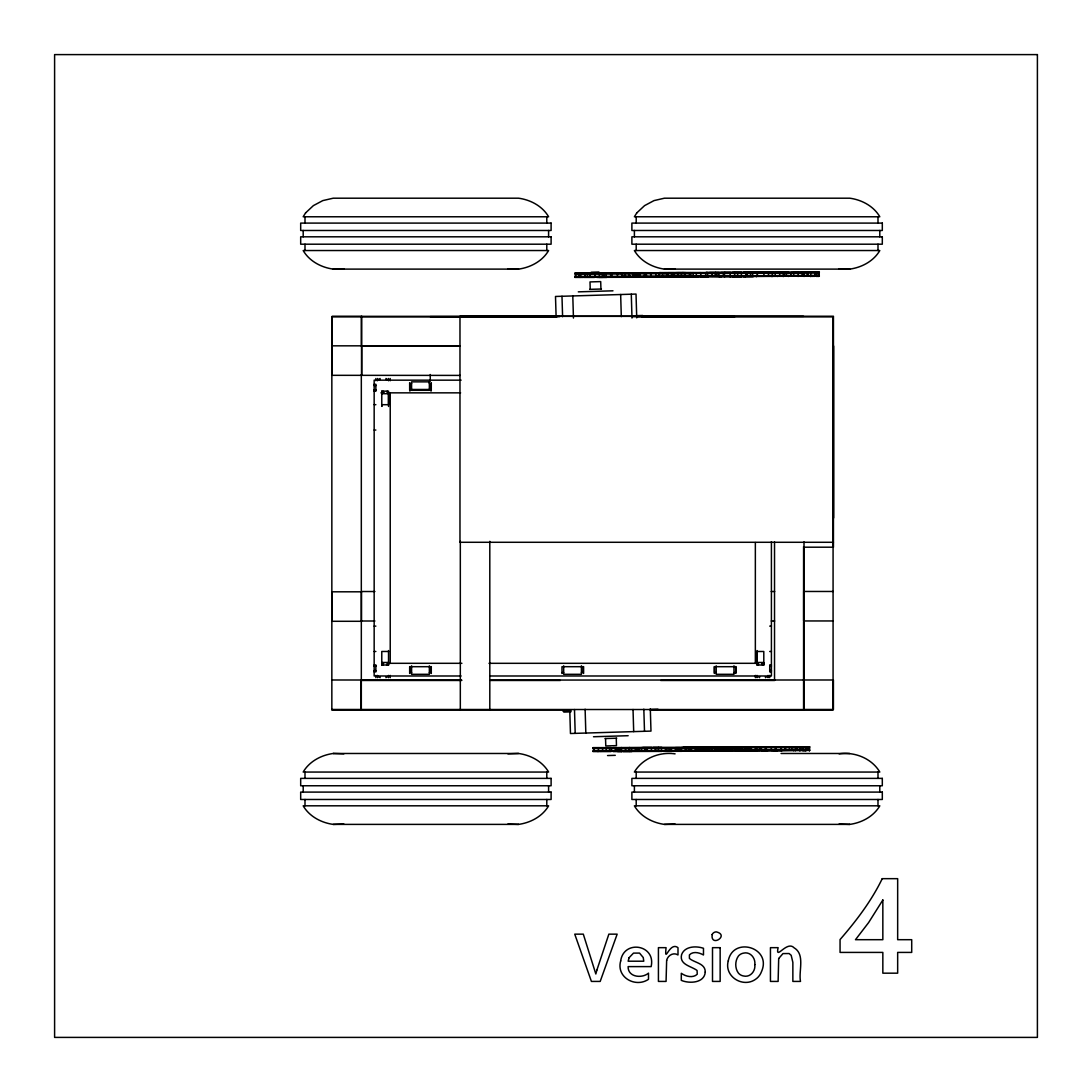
<?xml version="1.0" encoding="UTF-8"?>
<svg xmlns="http://www.w3.org/2000/svg" width="1092" height="1092" viewBox="0 0 1092 1092"><rect width="100%" height="100%" fill="white"/><g stroke="black" fill="none" stroke-linecap="round" stroke-linejoin="round"><path stroke-width="1.5" d="M381.777 391.168L381.777 406.374L381.777 404.695L388.534 404.695L388.534 391.168L381.777 391.168L381.777 392.861M390.226 392.861L390.226 663.308L387.196 663.294L387.196 664.987L388.534 665.001L388.534 650.559M429.347 383.551L431.026 383.551L431.026 389.475L409.896 389.475M755.35 542.547L755.35 663.308L757.043 663.308L757.043 665.014L763.799 665.014L763.799 651.487L757.043 651.487L757.043 665.014M518.577 269.11C530.548 267.472 542.424 261.179 548.621 250.532L303.166 250.532C309.364 261.179 321.239 267.472 333.21 269.11L518.577 269.11L507.903 268.741M849.781 269.11C861.752 267.472 873.627 261.179 879.824 250.532L634.37 250.532C640.567 261.179 652.443 267.472 664.414 269.11L849.781 269.11L839.106 268.741M333.21 753.48C321.239 755.104 309.364 761.397 303.166 772.058L548.621 772.058C542.424 761.397 530.548 755.104 518.577 753.48L333.21 753.48L343.884 753.849M518.577 824.392C530.548 822.754 542.424 816.461 548.621 805.814L303.166 805.814C309.364 816.461 321.239 822.754 333.21 824.392L518.577 824.392L507.903 824.023M849.781 824.392C861.752 822.754 873.627 816.461 879.824 805.814L634.37 805.814C640.567 816.461 652.443 822.754 664.414 824.392L849.781 824.392L839.106 824.023M333.21 269.11L343.884 268.741M664.414 269.11L675.088 268.741M507.903 753.849L518.577 753.48M839.106 753.849C854.64 751.555 871.689 758.326 879.824 772.058L634.37 772.058C642.505 758.326 659.554 751.555 675.088 753.849M333.21 824.392L343.884 824.023M664.414 824.392L675.088 824.023M591.209 272.249L598.935 272.017M589.721 289.353L601.433 289.011M578.31 291.851L612.981 290.813M635.817 315.697L642.724 315.492M636.54 316.653L643.57 316.448M562.912 711.11L571.157 710.865M563.759 712.08L570.857 711.861M649.699 709.5L658.012 709.254M593.502 736.745L628.159 735.708M605.05 738.561L616.748 738.206M607.548 755.555L615.274 755.323M743.761 272.154L762.844 272.099M763.677 272.099L773.832 272.099M775.306 272.099L785.38 272.099M786.8 272.099L819.409 272.099L791.154 272.59M706.196 272.358L715.342 272.358M715.588 272.304L724.733 272.304M724.979 272.249L734.111 272.249M734.37 272.195L753.152 272.358M754.545 272.304L764.427 272.304M765.82 272.249L775.689 272.249M777.081 272.195L786.963 272.195M659.254 272.604L668.4 272.604M668.645 272.563L677.777 272.563M678.036 272.509L708.094 272.563M709.486 272.509L719.355 272.509M720.747 272.454L730.616 272.454M732.022 272.399L741.891 272.399M748.32 272.59L750.818 272.59M752.798 272.59L755.377 272.59M757.166 272.59L761.888 272.59M763.717 272.59L766.106 272.099M768.072 272.59L772.713 272.59M774.911 272.59L777.995 272.59M784.629 272.59L778.937 272.195M786.649 272.59L789.161 272.59M621.703 272.809L630.835 272.809M631.094 272.768L640.226 272.768M640.485 272.713L663.021 272.768M664.414 272.713L674.283 272.713M675.689 272.659L685.558 272.659M701.487 272.836L732.268 272.741M734.438 272.686L798.293 272.631M574.829 273.014L583.578 273.014M584.152 273.014L594.526 273.014M596.819 273.014L629.224 272.918M630.616 272.863L640.485 272.863M663.936 273.041L741.891 272.891M748.32 273.082L750.818 273.082M752.798 273.082L754.981 273.082M758.189 273.082L761.888 273.082M763.717 273.082L766.093 273.082M769.355 273.082L772.453 273.082M774.911 273.082L777.995 273.082M778.896 273.082L779.947 273.082M780.93 273.082L784.602 273.082M786.649 273.082L788.793 273.082M791.932 273.082L819.15 273.082M616.98 273.3L696.819 273.096M711.438 273.273L719.983 273.273M722.017 273.232L729.374 273.232M734.438 273.177L738.793 273.177M740.786 273.123L744.102 273.123M745.317 273.123L748.17 273.123M748.866 273.273L758.872 273.273M760.128 273.232L770.147 273.232M771.402 273.177L781.408 273.177M782.664 273.123L792.683 273.123M574.829 273.505L640.485 273.355M663.936 273.532L673.068 273.532M673.314 273.478L682.459 273.478M682.705 273.437L691.85 273.437M692.096 273.382L713.813 273.478M715.069 273.437L725.074 273.437M726.33 273.382L736.349 273.382M737.591 273.328L747.611 273.328M632.65 273.737L635.517 273.737M635.762 273.683L638.288 273.683M645.154 273.642L668.741 273.683M669.997 273.642L680.016 273.642M681.258 273.587L691.277 273.587M588.82 273.942L591.345 273.942M598.771 273.887L634.943 273.846M636.199 273.792L646.205 273.792M575.266 273.996L588.643 273.996M591.127 273.996L601.146 273.996M745.317 275.566L750.818 275.512M758.189 275.512L761.957 276.153M769.355 275.512L772.453 275.512M778.896 275.512L779.947 275.512M780.93 275.512L819.15 275.512M578.528 275.744L580.739 275.744M603.344 275.703L602.197 276.399M701.487 275.771L705.992 275.771M706.865 275.771L710.442 275.771M711.438 275.716L716.83 275.716M723.409 275.675L727.9 275.675M734.438 275.621L747.611 275.771M748.866 275.716L758.872 275.716M760.128 275.675L770.147 275.675M771.402 275.621L781.408 275.621M655.65 276.03L659.609 276.03M662.175 276.03L663.649 276.03M666.379 275.976L671.921 275.976M675.074 275.921L676.467 275.921M678.678 275.921L691.85 275.88M692.096 275.826L702.538 275.976M703.794 275.921L713.813 275.921M715.069 275.88L725.074 275.88M726.33 275.826L736.349 275.826M748.32 276.003L819.409 276.003L743.761 276.549M621.771 276.235L626.125 276.235M628.132 276.18L630.63 276.18M632.65 276.18L635.517 276.18M635.762 276.126L657.48 276.18M658.735 276.126L668.741 276.126M669.997 276.085L680.016 276.085M701.487 276.262L705.992 276.262M706.865 276.262L710.455 276.262M711.438 276.208L716.83 276.208M718.864 276.208L721.498 276.153M723.409 276.153L727.9 276.153M729.838 276.112L798.293 276.058M575.266 276.44L623.682 276.331M624.924 276.29L634.943 276.29M666.379 276.467L672.413 276.467M673.163 276.467L676.644 276.467M678.678 276.413L683.101 276.413M685.162 276.358L687.223 276.358M689.653 276.358L741.891 276.317M621.771 276.726L630.63 276.672M632.65 276.672L696.819 276.522M719.137 276.699L721.239 276.699M724.733 276.699L723.587 276.208M729.866 276.645L734.111 276.645M734.37 276.604L743.502 276.604M574.829 276.931L640.485 276.767M678.036 276.904L687.168 276.904M687.428 276.849L696.559 276.849M696.805 276.795L698.566 276.795M700.573 276.795L705.951 276.795M706.865 276.754L719.355 276.904M720.747 276.849L730.616 276.849M732.022 276.795L741.891 276.795M743.283 276.754L753.152 276.754M631.094 277.163L640.226 277.163M640.485 277.109L649.617 277.109M649.863 277.054L685.558 277.054M686.95 276.999L696.819 276.999M698.211 276.959L708.094 276.959M598.894 277.368L602.675 277.368M602.92 277.313L640.485 277.259M641.878 277.204L651.76 277.204M574.829 277.409L583.578 277.409M584.152 277.409L594.526 277.409M596.819 277.409L606.688 277.409M803.576 316.339L361.315 316.339L361.315 345.823M430.262 316.625L559.623 316.625M632.814 316.625L734.93 316.625M556.92 316.83L331.845 316.898L331.845 710.018L563.731 709.95M641.973 316.83L833.073 316.898L833.073 710.018L650.477 709.95M332.186 345.836L459.964 345.823M460.264 345.918L361.602 345.918L361.602 375.402M460.264 375.402L332.186 375.32L332.214 316.243L361.698 316.243L361.67 375.32M377.545 379.374L380.084 379.374L380.084 378.487M388.534 379.374L385.995 379.374L385.995 378.487M461.111 380.166L374.16 380.166L374.16 675.989L461.111 675.989M411.588 383.551L409.896 383.551L409.896 391.154M374.16 384.288L375.853 384.288L375.853 391.264L374.16 391.264M374.16 385.244L375.853 385.244M374.16 385.667L375.853 385.667M374.16 389.899L375.853 389.899M374.16 390.308L375.853 390.308M380.931 392.847L384.302 392.847M387.687 392.847L460.619 392.847M381.777 393.693L388.534 393.693M374.16 404.682L375.853 404.682M374.16 430.043L375.853 430.043M833.442 542.287L459.978 542.287L459.978 316.243L833.442 316.243L833.442 547.201L803.958 547.201M361.315 591.523L374.911 591.523M771.252 591.523L774.651 591.523M833.182 591.468L803.698 591.468L803.698 620.952L833.182 620.952M374.911 621.007L361.315 621.007L361.329 374.761M771.252 621.007L774.651 621.007M374.16 626.125L375.853 626.125M769.723 626.125L771.416 626.125M374.16 651.487L375.853 651.487M388.534 651.474L381.777 651.474L381.777 665.001L388.534 665.001L388.534 663.308L461.889 663.308M769.723 651.487L771.416 651.487M381.777 662.475L388.534 662.475M763.799 662.475L757.043 662.475L757.043 650.559M383.661 663.308L381.777 663.308L381.777 665.001M488.984 663.322L758.38 663.308L758.38 665.014M761.916 663.308L763.799 663.308L763.799 665.014M374.16 664.905L375.853 664.905L375.853 671.88L374.16 671.88M771.416 664.905L769.723 664.905L769.723 671.88L771.416 671.88M374.16 665.847L375.853 665.847M769.723 665.847L771.416 665.847M374.16 666.27L375.853 666.27M769.723 666.27L771.416 666.27M374.16 670.502L375.853 670.502M769.723 670.502L771.416 670.502M374.16 670.925L375.853 670.925M769.723 670.925L771.416 670.925M411.602 672.617L409.923 672.617L409.923 666.693L431.053 666.693L431.053 672.617L429.361 672.617M561.984 672.617L563.677 672.617M581.422 672.617L583.114 672.617L583.114 666.693L561.984 666.693L561.971 673.464M716.216 672.617L714.537 672.617L714.537 666.693L735.667 666.693L735.667 672.617L733.974 672.617M490.103 675.989L771.416 675.989L771.416 541.687M377.545 676.794L380.084 676.794L380.084 677.682M388.534 676.794L385.995 676.794L385.995 677.682M757.043 676.794L759.582 676.794L759.582 677.682M768.031 676.794L765.492 676.794L765.492 677.682M331.695 679.988L461.67 680.07M490.581 680.07L833.414 679.988L833.414 709.472L803.93 709.472L804.012 541.905M361.315 680.466L461.67 680.466M490.581 680.466L560.332 680.466M660.687 680.466L774.651 680.466M331.695 709.472L803.576 709.554L803.589 621.525M724.283 746.928L757.575 746.792M758.258 746.792L809.8 746.792L702.989 747.201M683.237 747.16L731.79 747.105M732.964 747.064L741.782 747.064M742.956 747.024L751.774 747.024M752.948 746.969L761.766 746.969M642.178 747.392L691.823 747.297M692.997 747.256L701.815 747.256M592.983 747.624L600.75 747.624M601.132 747.624L611.097 747.624M613.062 747.624L642.082 747.433M643.038 747.474L651.842 747.474M653.03 747.433L661.834 747.433M675.47 747.638L679.852 747.638M680.753 747.597L682.978 747.597M684.93 747.597L689.748 747.597M691.891 747.556L693.83 747.556M694.881 747.556L751.774 747.46M629.852 747.87L701.815 747.692M712.134 747.856L713.595 747.856M714.755 747.856L719.082 747.856M721.211 747.802L723.6 747.802M725.511 747.802L730.057 747.761M731.258 747.761L732.691 747.761M735.421 747.761L740.021 747.72M745.181 747.665L809.472 747.665M592.983 748.061L651.842 747.924M675.47 748.088L679.661 748.034M680.753 748.034L682.978 748.034M684.93 748.034L689.625 747.993M691.891 747.993L693.83 747.993M695.235 747.993L716.884 748.034M717.908 747.993L726.876 747.993M727.9 747.952L736.868 747.952M737.892 747.897L746.86 747.897M629.852 748.307L676.917 748.225M677.941 748.17L686.909 748.17M687.933 748.129L696.901 748.129M593.365 748.498L607.766 748.457M607.998 748.498L636.95 748.402M637.974 748.361L646.942 748.361M736.568 749.917L740.021 749.917M740.908 749.917L743.092 749.917M745.181 749.863L749.522 749.863M750.668 749.863L752.989 749.863M754.968 749.863L759.445 749.863M761.506 749.863L762.503 749.863M764.919 749.863L769.164 749.863M771.211 749.863L772.89 749.863M774.842 749.863L809.472 749.863M617.922 750.04L616.925 750.654M695.522 750.149L703.439 750.149M704.79 750.095L709.09 750.095M714.755 750.054L719.082 750.054M721.211 750.013L723.6 750.013M725.511 750.013L736.868 750.149M737.892 750.095L746.86 750.095M747.883 750.054L756.852 750.054M757.875 750.013L766.843 750.013M767.867 749.958L776.835 749.958M654.668 750.368L659.049 750.368M665.588 750.327L669.833 750.327M675.47 750.286L696.901 750.327M697.924 750.286L706.893 750.286M707.916 750.231L716.884 750.231M717.908 750.19L726.876 750.19M736.568 750.354L740.021 750.354M740.908 750.354L743.092 750.354M745.181 750.313L749.522 750.313M750.641 750.313L754.012 750.313M754.968 750.313L759.445 750.313M761.506 750.313L763.963 750.313M764.919 750.313L769.164 750.313M771.211 750.313L773.668 750.313M774.692 750.313L809.8 750.313L781.271 750.75M615.083 750.6L619.642 750.6M625.088 750.559L656.934 750.518M657.957 750.463L666.925 750.463M667.949 750.422L676.917 750.422M695.522 750.586L703.89 751.023M704.79 750.532L709.09 750.532M711.302 750.532L713.499 750.532M714.687 750.532L719.082 750.491M721.157 750.491L723.627 750.491M725.511 750.45L781.749 750.395M593.365 750.695L607.712 750.654M607.998 750.695L626.958 750.654M654.477 750.818L674.911 750.764M675.47 750.723L731.79 750.627M740.704 750.791L748.798 750.791M750.641 750.75L754.012 750.75M755.022 750.75L757.575 750.75M761.807 750.75L763.922 750.75M764.96 750.75L767.253 750.75M773.668 750.75L771.594 750.313M774.692 750.75L777.204 750.75M681.817 750.859L614.468 750.6M699.644 751.023L741.782 751.023M742.956 750.982L751.774 750.982M752.948 750.927L761.766 750.927M762.939 750.887L771.757 750.887M772.931 750.846L781.749 750.846M592.983 751.132L631.858 751.091M658.599 751.255L701.815 751.2M702.989 751.159L711.807 751.159M712.98 751.119L721.798 751.119M722.972 751.064L731.79 751.064M617.553 751.487L661.834 751.392M663.021 751.351L671.826 751.351M673.013 751.296L681.817 751.296M592.983 751.569L600.75 751.569M601.132 751.569L611.097 751.569M613.062 751.569L621.867 751.569M623.054 751.528L631.858 751.528M781.08 753.48L849.781 753.48M650.313 708.981L650.982 731.094L570.461 733.51L569.751 709.691M636.732 317.868L636.022 294.062L555.5 296.464L556.115 316.885M631.285 294.198L631.995 318.018M643.83 709.172L644.498 731.285M620.652 294.512L621.307 316.639M633.032 709.5L633.688 731.613M616.257 738.219L616.475 745.631L605.773 745.959L605.541 738.547M600.928 289.025L600.709 281.6L590.008 281.927L590.226 289.339M572.795 295.946L573.45 318.059M585.121 709.227L585.831 733.046M574.488 709.541L575.197 733.36M561.984 296.273L562.598 316.694M383.115 663.308L383.115 665.001M879.797 230.48L879.797 236.814M879.797 785.762L879.797 792.096M877.995 216.776L877.995 223.096M877.995 244.198L877.995 250.532M877.995 772.058L877.995 778.378M877.995 799.481L877.995 805.814M833.619 346L833.619 517.99M818.959 272.59L818.932 276.003M818.618 272.099L818.618 276.494M817.853 275.512L817.731 276.494M816.652 272.099L816.652 276.494M814.891 272.59L814.891 276.003M814.072 275.512L814.004 276.494M812.257 275.512L812.134 276.494M810.755 272.099L810.755 276.494M810.551 275.512L810.687 276.494M809.568 746.792L809.568 750.75M809.295 746.792L809.295 750.75M807.971 272.59L807.971 276.003M807.616 747.228L807.616 750.313M807.179 272.59L807.179 276.003M806.155 746.792L806.155 750.75M805.473 746.792L805.282 747.665M805.282 749.863L805.309 750.75M805.104 746.792L805.173 747.665M805.145 749.863L805.104 750.75M804.081 272.099L804.081 276.494M803.93 746.792L804.04 747.665M804.04 749.863L803.93 750.75M803.794 746.792L803.603 747.228M803.794 750.75L803.603 750.313M803.589 546.642L803.576 621.007M802.825 747.228L802.825 750.313M802.593 272.59L802.593 276.003M802.32 272.59L802.32 276.003M802.415 746.792L802.402 747.665M802.402 749.863L802.415 750.75M802.292 747.228L802.292 750.313M800.327 747.228L800.327 750.313M800.245 746.792L800.245 750.75M799.74 747.228L799.74 750.313M799.576 746.792L799.576 750.75M798.17 272.099L798.17 276.494M797.037 750.313L796.71 746.792M795.454 746.792L795.454 750.75M793.679 272.59L793.679 276.003M793.72 746.792L793.72 747.665M793.72 749.863L793.72 750.75M791.768 747.228L791.768 750.313M790.949 272.631L790.949 276.058M789.53 747.228L789.352 750.313M788.41 272.099L788.219 273.082M788.219 275.512L788.41 276.494M786.458 272.631L786.458 276.058M785.489 747.228L785.489 750.313M785.339 747.283L785.339 750.354M784.493 272.631L784.493 276.058M783.264 272.195L783.264 276.604M781.353 747.283L781.353 750.354M780.657 746.792L780.493 747.665M779.688 272.686L779.688 276.112M777.559 272.099L777.613 273.177M777.613 275.621L777.559 276.494M776.071 747.228L776.071 750.313M775.347 747.324L775.347 750.395M775.197 272.686L775.197 276.112M774.528 541.905L774.528 679.947M772.453 272.59L772.453 276.003M772.03 275.512L772.003 276.645M771.361 747.324L771.361 750.395M769.723 675.416L769.723 677.654M768.413 272.741L768.413 276.153M768.031 675.429L768.031 677.654M766.325 746.928L766.325 750.887M765.369 746.792L765.369 750.75M763.936 272.741L763.936 276.153M762.462 663.308L762.462 665.014M761.37 747.365L761.37 750.45M759.472 747.365L759.472 750.45M757.152 272.795L757.152 276.208M757.043 675.429L757.043 677.654M756.783 747.228L756.783 750.313M756.415 275.512L756.401 276.699M755.35 675.416L755.35 677.654M755.364 747.419L755.364 750.491M752.661 272.795L752.661 276.208M751.378 747.419L751.378 750.491M750.695 272.795L750.695 276.208M749.481 747.419L749.481 750.491M748.511 747.228L748.511 750.313M747.037 272.631L747.037 276.058M745.877 272.836L745.877 276.262M745.372 747.46L745.372 750.532M744.99 276.058L745.126 276.754M741.4 272.836L741.4 276.262M741.386 747.46L741.386 750.532M739.489 747.46L739.489 750.532M737.646 272.686L737.646 276.112M737.619 747.283L737.619 750.354M735.912 666.598L735.912 673.464M735.503 747.324L735.503 750.395M735.38 747.501L735.38 750.586M734.616 272.891L734.616 276.317M733.906 275.621L733.865 276.795M733.974 665.847L733.974 674.31L716.216 674.31L716.216 665.847M731.422 746.928L731.422 750.887M730.125 272.891L730.125 276.317M729.401 747.324L729.497 750.586M727.299 747.365L727.299 750.45M725.32 746.928L725.388 750.627M724.515 272.741L724.515 276.153M723.354 272.945L723.354 276.358M721.403 747.556L721.403 750.627M718.864 272.795L718.864 276.358M716.898 272.945L716.898 276.358M716.175 747.419L716.175 750.491M715.82 747.419L715.82 750.491M715.397 747.597L715.397 750.682M715.123 272.795L715.123 276.208M714.291 666.598L714.291 673.464M712.08 273L712.08 276.413M711.411 747.597L711.411 750.682M707.602 273L707.602 276.413M707.602 747.46L707.602 750.532M706.347 272.563L706.374 273.328M705.732 272.836L705.623 276.413M705.405 747.638L705.405 750.723M703.521 747.064L703.398 748.088M703.398 750.286L703.521 751.023M701.419 747.638L701.419 750.723M700.818 273.041L700.818 276.467M700.068 272.563L700.081 273.382M699.399 747.501L699.399 750.586M696.573 747.501L696.573 750.586M696.341 272.891L696.327 276.467M695.413 747.692L695.413 750.764M693.133 272.604L693.133 276.999M691.427 747.692L691.427 750.764M690.635 272.604L690.635 276.999M689.543 273.096L689.543 276.522M689.53 747.692L689.53 750.764M688.438 747.297L688.438 751.255M686.254 747.597L686.254 750.682M685.407 747.733L685.407 750.818M685.066 273.096L685.066 276.522M683.81 272.659L683.947 273.437M682.923 272.509L683.087 273.587M681.312 273L681.312 276.413M681.435 747.733L681.435 750.818M679.538 747.733L679.538 750.818M678.2 273L678.282 276.563M678.036 747.638L678.036 750.723M677.531 272.659L677.572 273.478M675.416 747.788L675.416 750.859M673.791 273.15L673.791 276.563M671.921 273.041L671.826 276.563M671.443 747.788L671.443 750.859M669.833 747.692L669.833 750.764M669.546 747.788L669.546 750.859M668.113 272.713L668.113 277.109M667.021 273.205L667.021 276.617M666.557 747.692L666.557 750.764M665.424 747.829L665.424 750.9M662.53 273.096L662.53 276.617M661.452 747.829L661.452 750.9M660.496 272.604L660.564 273.683M659.336 272.768L659.432 273.587M658.79 273.096L658.79 276.522M658.462 747.433L658.462 751.392M655.773 273.096L655.746 276.672M655.432 747.87L655.432 750.955M651.269 273.246L651.269 276.672M651.46 747.87L651.433 751.296M650.013 272.809L650.04 273.642M647.31 747.788L647.31 750.859M646.382 273.15L646.382 276.563M645.44 747.924L645.44 750.996M645.195 747.829L645.195 750.9M644.485 273.3L644.485 276.726M641.468 747.924L641.468 750.996M640.021 273.205L639.994 276.726M639.107 747.829L639.107 750.9M638.028 273.3L638.028 276.726M637.005 273.205L637.005 276.617M636.991 747.87L636.991 750.955M636.199 216.776L636.199 223.096M636.199 244.198L636.199 250.532M636.199 772.058L636.199 778.378M636.199 799.481L636.199 805.814M635.448 747.965L635.448 751.037M634.397 230.48L634.397 236.814M634.302 272.863L634.302 277.259M634.397 785.762L634.397 792.096M633.21 273.355L633.21 276.767M631.476 747.965L631.476 751.037M629.634 747.474L629.565 748.402M629.565 750.6L629.634 751.433M628.733 273.355L628.733 276.767M628.787 747.924L628.787 750.996M625.511 747.924L625.457 751.091M624.979 273.3L624.979 276.726M621.949 276.822L621.867 273.792M621.239 273.792L621.198 272.918M621.43 747.529L621.43 751.487M619.573 748.006L619.573 751.091M617.458 273.41L617.458 276.822M617.308 747.965L617.308 751.037M615.465 748.061L615.465 751.132M611.779 272.973L611.779 277.368M611.493 748.061L611.493 751.132M610.687 273.45L610.687 276.877M609.582 748.061L609.582 751.132M606.265 748.006L606.265 751.091M606.197 273.45L606.197 276.877M604.163 272.918L604.163 277.313M602.757 275.703L602.757 276.399M602.593 748.061L602.593 751.132M602.456 273.41L602.456 276.822M599.412 273.505L599.412 276.931M598.457 748.061L598.457 751.132M598.034 748.498L597.966 747.624M598.047 750.695L597.966 751.569M594.935 273.505L594.935 276.931M593.925 748.061L593.925 751.132M593.475 748.061L593.475 751.132M590.049 273.45L590.049 276.877M587.428 273.505L587.428 276.931M584.971 273.505L584.971 276.931M583.606 666.598L583.606 673.464M581.422 665.847L581.422 674.31L563.677 674.31L563.677 665.847M580.439 273.505L580.439 276.931M580.193 273.014L580.193 277.409M579.934 273.505L579.934 276.931M575.689 273.505L575.689 276.931M575.361 273.505L575.361 276.931M548.593 230.48L548.593 236.814M548.593 785.762L548.593 792.096M546.792 216.776L546.792 223.096M546.792 244.198L546.792 250.532M546.792 772.058L546.792 778.378M546.792 799.481L546.792 805.814M489.803 541.332L489.803 709.554M460.319 541.332L460.319 709.554M431.285 382.705L431.285 390.308M431.285 666.598L431.285 673.464M431.026 383.551L431.026 391.154M430.262 374.501L430.262 381.299M429.361 665.847L429.361 674.31L411.602 674.31L411.602 665.847M409.664 382.705L409.664 390.308M409.664 666.598L409.664 673.464M390.226 378.514L390.226 380.753M390.226 675.416L390.226 677.654M388.534 378.514L388.534 380.739M388.534 406.47L388.534 392.861L387.196 392.861L387.196 391.168M388.534 675.429L388.534 677.654M383.115 391.168L383.115 392.861M377.545 378.514L377.545 380.739M377.545 675.429L377.545 677.654M375.853 378.514L375.853 380.753M375.853 675.416L375.853 677.654M361.329 621.525L361.315 709.554M361.179 679.988L361.179 709.472M304.996 216.776L304.996 223.096M304.996 244.198L304.996 250.532M304.996 772.058L304.996 778.378M304.996 799.481L304.996 805.814M303.194 230.48L303.194 236.814M303.194 785.762L303.194 792.096M728.268 960.919C723.914 976.344 742.642 988.151 755.323 979.469A15.793 15.793 0 0 0 761.479 971.675C772.303 947.447 732.868 935.953 728.268 960.919M620.679 960.919C615.997 977.354 635.476 988.151 648.498 979.306L648.498 973.149C641.932 978.76 627.763 977.203 628.132 966.611L651.132 966.611C656.183 944.635 623.778 939.311 620.679 960.919M666.639 960.551L666.065 981.421L658.421 981.421L658.421 947.665L666.065 947.665C664.291 965.424 669.382 940.908 677.995 947.706L677.995 954.954C673.436 951.91 667.54 955.541 666.639 960.551M705.255 972.085C704.395 983.237 689.243 983.783 681.299 980.357L681.299 973.272C685.626 976.494 692.97 978.35 697.242 974.241L697.078 970.488C691.236 966.038 679.06 964.782 681.613 954.572C684.793 946.109 696.164 945.768 703.48 948.293L703.48 954.981C699.426 952.62 692.997 950.968 689.407 954.94L689.407 958.407C694.553 962.898 705.418 963.199 705.255 972.085M754.818 964.605C755.691 971.129 750.163 977.749 743.365 975.948A8.518 8.518 0 0 1 738.41 973.095C734.834 968.317 734.93 960.919 738.383 956.101A8.381 8.381 0 0 1 743.338 953.166C750.19 951.337 755.691 958.066 754.818 964.605M778.692 958.517L778.118 981.421L770.447 981.421L770.447 947.665L778.118 947.665C775.061 961.383 786.731 940.144 794.048 947.774C805.459 954.476 798.388 971.252 800.504 981.421L792.86 981.421L792.86 962.393L791.181 955.309L789.093 953.534L782.978 953.589L778.692 958.517M712.148 934.547C710.442 947.883 729.906 935.257 716.366 931.886A4.532 4.532 0 0 0 712.148 934.547M596.928 969.942L595.836 973.996L583.305 934.151L574.747 934.151L591.414 981.421L600.19 981.421L617.157 934.151L608.858 934.151L596.928 969.942M629.101 957.698L628.132 961.206L643.761 961.206L643.256 957.548L639.53 953.084L633.497 953.111L629.101 957.698M882.24 878.664C871.43 901.009 856.251 920.87 840.062 939.57L840.062 952.415L882.841 952.415L882.841 973.177L897.665 973.177L897.665 952.415L911.711 952.415L911.711 939.693L897.665 939.693L897.665 878.664L882.24 878.664M882.841 900.013L868.631 922.563L855.486 939.693L882.841 939.693L882.841 900.013M305.596 212.885L303.166 216.776L548.621 216.776C542.424 206.115 530.548 199.822 518.577 198.198L333.21 198.198L322.809 200.6L313.39 205.61L305.596 212.885M636.8 212.885L634.37 216.776L879.824 216.776C873.627 206.115 861.752 199.822 849.781 198.198L664.414 198.198L654.012 200.6L644.594 205.61L636.8 212.885M1037.4 54.6L54.6 54.6L54.6 1037.4L1037.4 1037.4L1037.4 54.6M551.105 223.096L300.682 223.096L300.682 230.48L551.105 230.48L551.105 223.096M882.309 223.096L631.886 223.096L631.886 230.48L882.309 230.48L882.309 223.096M551.105 236.814L300.682 236.814L300.682 244.198L551.105 244.198L551.105 236.814M882.309 236.814L631.886 236.814L631.886 244.198L882.309 244.198L882.309 236.814M429.347 381.859L411.588 381.859L411.588 390.308L429.347 390.308L429.347 381.859M361.466 591.809L331.982 591.809L331.982 621.293L361.466 621.293L361.466 591.809M551.105 778.378L300.682 778.378L300.682 785.762L551.105 785.762L551.105 778.378M882.309 778.378L631.886 778.378L631.886 785.762L882.309 785.762L882.309 778.378M551.105 792.096L300.682 792.096L300.682 799.481L551.105 799.481L551.105 792.096M882.309 792.096L631.886 792.096L631.886 799.481L882.309 799.481L882.309 792.096M720.147 947.665L712.503 947.665L712.503 981.421L720.147 981.421L720.147 947.665"/></g></svg>
